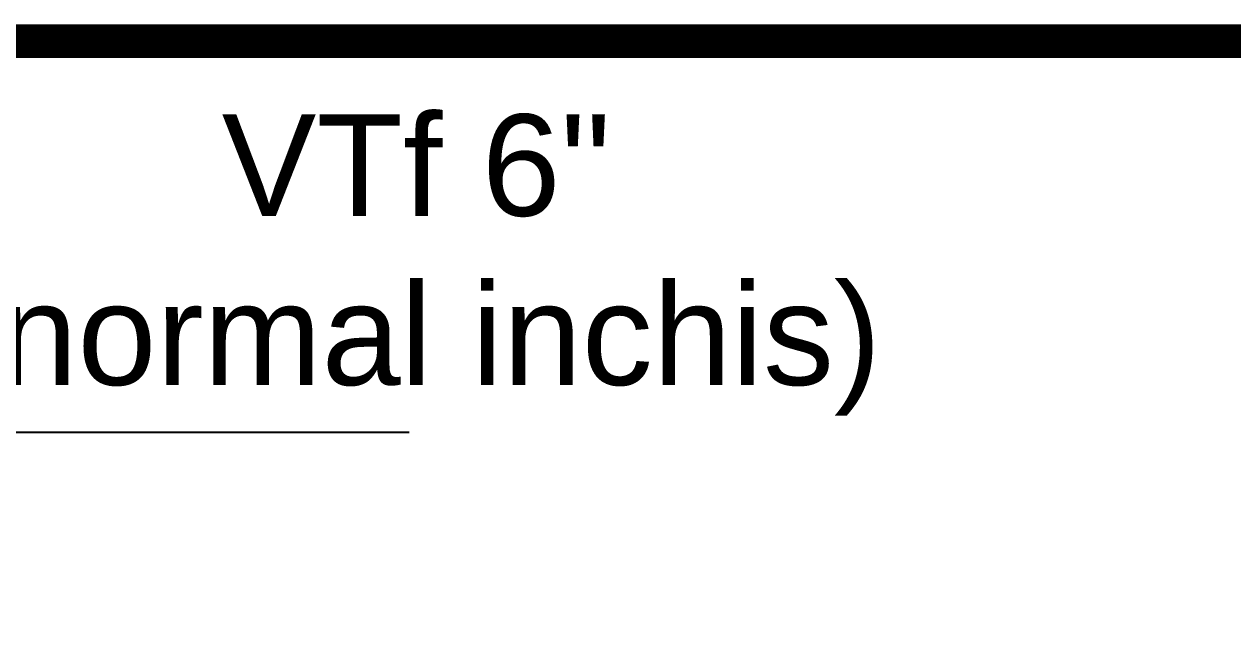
# Model space of a CAD drawing. Extents: x -6531732 to 89637, y -8915 to 32458.
# Drawn here: x 31211 to 32997, y 23049 to 23959 of the extents above; entities that cross this region are included whole.
import ezdxf

# ---------------------------------------------------------------- set-up
doc = ezdxf.new("R2010")
doc.units = 0
doc.layers.add('SAN-MC-COLD WATER', color=5, linetype='Continuous', lineweight=30)
doc.layers.add('SAN-MC-TEXT', color=7, linetype='Continuous')
doc.styles.get("Standard").update_dxf_attribs({"font": 'arial.ttf'})
doc.dimstyles.get("Standard").update_dxf_attribs({"dimtxt": 0.18, "dimasz": 0.18, "dimexe": 0.18, "dimexo": 0.0625, "dimgap": 0.09, "dimtad": 0, "dimtih": 1, "dimtoh": 1, "dimdec": 4, "dimzin": 0, "dimdsep": 46, "dimtxsty": 'Standard', "dimcen": 0.09, "dimadec": 0, "dimazin": 0, "dimtfac": 1, "dimtdec": 4, "dimtofl": 0, "dimtmove": 0, "dimatfit": 3, "dimfxl": 1, "dimtolj": 1, "dimtzin": 0, "dimarcsym": 0})

msp = doc.modelspace()

# ---------------------------------------------------------------- linework, layer by layer
at = {"layer": 'SAN-MC-COLD WATER'}
msp.add_lwpolyline([(37482.8, 23934.2, 50, 50, 0), (30040.5, 23934.2, 50, 50, 0)], format="xyseb", dxfattribs=at)
at = {"layer": 'SAN-MC-COLD WATER', "const_width": 50}
msp.add_lwpolyline([(38743.4, 23934.2), (30040.5, 23934.2)], dxfattribs=at)

# ---------------------------------------------------------------- texts
at = {"layer": 'SAN-MC-TEXT', "insert": (30484.4, 23825.9), "char_height": 150, "width": 2612.917, "attachment_point": 1}
msp.add_mtext('\\pxqc;VTf 6"\\P(normal inchis)', dxfattribs=at)

# ---------------------------------------------------------------- leaders
at = {"layer": 'SAN-MC-TEXT'}
msp.add_leader([(30656.3, 22892.8, 356.8), (30958.8, 23356.4, 356.8), (31780.2, 23356.4, 356.8)], dimstyle='Standard', override={"dimasz": 0.15, "dimgap": 0.04}, dxfattribs=at)

doc.saveas('drawing.dxf')
